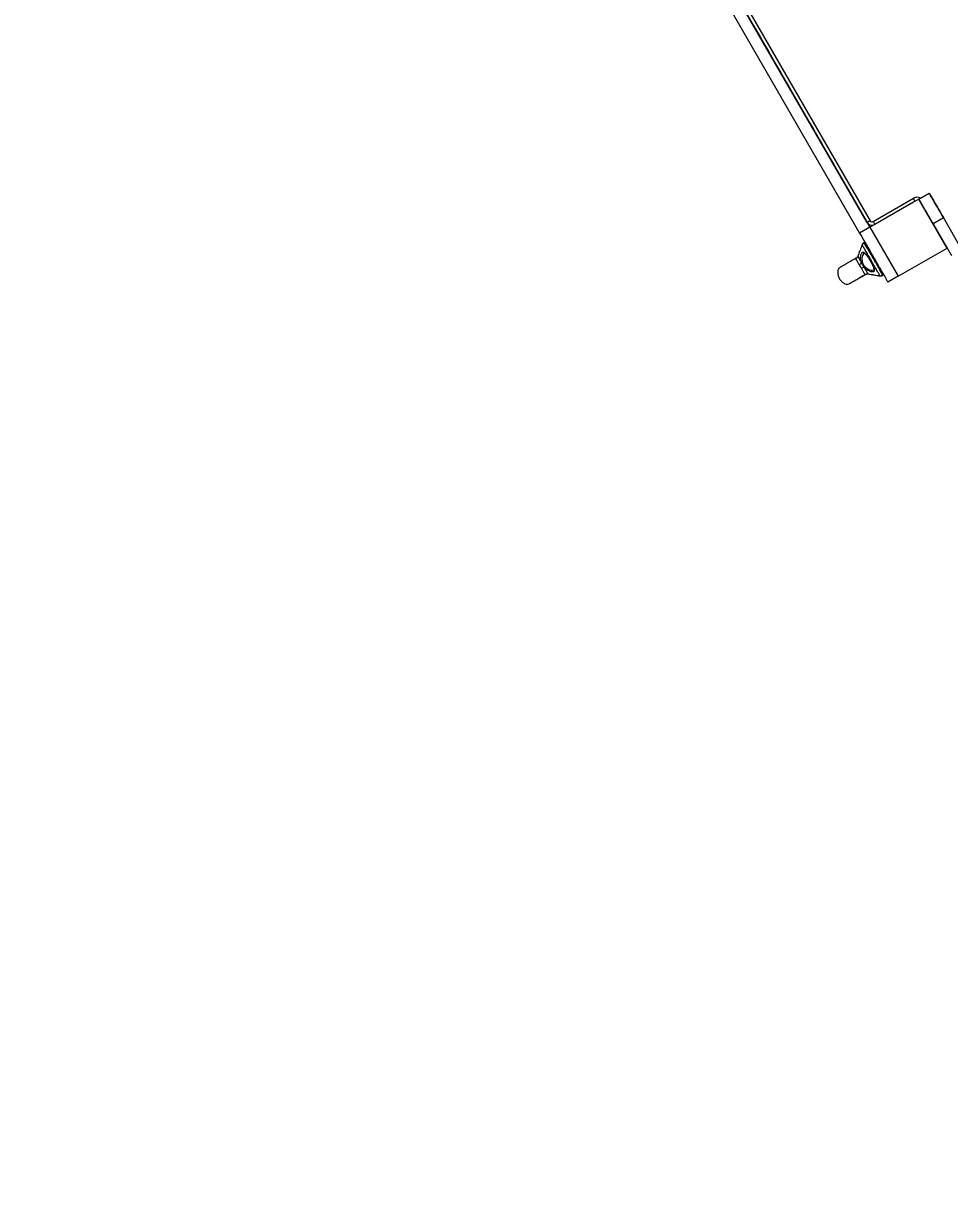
# Model space of a CAD drawing. Header units: millimetres. Extents: x -12977 to 11786, y -11805 to 10558.
# Drawn here: x 2504 to 4141, y 952 to 3033 of the extents above; entities that cross this region are included whole.
import ezdxf

# ---------------------------------------------------------------- set-up
doc = ezdxf.new("R2010")
doc.units = ezdxf.units.MM
for name, color, linetype in [('DIKOM_ОБЪЕКТ', 7, 'Continuous'), ('DIKOM_РАЗМЕР_ЗОНА', 7, 'Continuous'), ('DIKOM_РАЗМЕР_ОБЪЕКТА', 7, 'Continuous')]:
    doc.layers.add(name, color=color, linetype=linetype)
doc.styles.add('style1', font='arial.ttf', dxfattribs={"width": 0.8})
doc.dimstyles.new('1-50', dxfattribs={"dimtxt": 300, "dimasz": 200, "dimexe": 100, "dimexo": 0, "dimgap": 100, "dimtad": 1, "dimtxsty": 'style1', "dimcen": 200, "dimclrd": 7, "dimclre": 7, "dimclrt": 7, "dimadec": 1, "dimazin": 2, "dimtfac": 1, "dimtmove": 0, "dimatfit": 2, "dimfxl": 0, "dimlwd": 25, "dimlwe": 18, "dimarcsym": 0})

# ---------------------------------------------------------------- blocks, each defined once
blk = doc.blocks.new('*D10')
at = {"layer": 'Defpoints', "color": 0, "transparency": 16777216}
for p in [(4270.3, 8458.2), (2861.7, -8997.1), (10043.4, -8997.1)]:
    blk.add_point(p, dxfattribs=at)
at = {"layer": 'DIKOM_РАЗМЕР_ОБЪЕКТА', "color": 7, "lineweight": 18, "transparency": 16777216}
for p, q in [((4270.3, 8458.2), (10143.4, 8458.2)), ((2861.7, -8997.1), (10143.4, -8997.1))]:
    blk.add_line(p, q, dxfattribs=at)
at = {"layer": 'DIKOM_РАЗМЕР_ОБЪЕКТА', "color": 7, "lineweight": 25, "transparency": 16777216}
blk.add_line((10043.4, 8258.2), (10043.4, -8797.1), dxfattribs=at)
at = {"layer": 'DIKOM_РАЗМЕР_ОБЪЕКТА', "color": 7, "transparency": 16777216}
for points in [[(10010, 8258.2), (10076.7, 8258.2), (10043.4, 8458.2)], [(10010, -8797.1), (10076.7, -8797.1), (10043.4, -8997.1)]]:
    blk.add_solid(points, dxfattribs=at)
at = {"layer": 'DIKOM_РАЗМЕР_ОБЪЕКТА', "color": 7, "transparency": 16777216, "insert": (9790.2, -3229.2), "char_height": 300, "attachment_point": 5, "rotation": 90, "style": 'style1'}
blk.add_mtext('17450', dxfattribs=at)
blk = doc.blocks.new('*D11')
at = {"layer": 'Defpoints', "color": 0, "transparency": 16777216}
for p in [(4304.4, 10557.6), (2504.1, -11339.7), (11686.1, -11339.7)]:
    blk.add_point(p, dxfattribs=at)
at = {"layer": 'DIKOM_РАЗМЕР_ЗОНА', "color": 7, "lineweight": 18, "transparency": 16777216}
for p, q in [((4304.4, 10557.6), (11786.1, 10557.6)), ((2504.1, -11339.7), (11786.1, -11339.7))]:
    blk.add_line(p, q, dxfattribs=at)
at = {"layer": 'DIKOM_РАЗМЕР_ЗОНА', "color": 7, "lineweight": 25, "transparency": 16777216}
blk.add_line((11686.1, 10357.6), (11686.1, -11139.7), dxfattribs=at)
at = {"layer": 'DIKOM_РАЗМЕР_ЗОНА', "color": 7, "transparency": 16777216}
for points in [[(11652.7, 10357.6), (11719.4, 10357.6), (11686.1, 10557.6)], [(11652.7, -11139.7), (11719.4, -11139.7), (11686.1, -11339.7)]]:
    blk.add_solid(points, dxfattribs=at)
at = {"layer": 'DIKOM_РАЗМЕР_ЗОНА', "color": 7, "transparency": 16777216, "insert": (11432.9, -3192), "char_height": 300, "attachment_point": 5, "rotation": 90, "style": 'style1'}
blk.add_mtext('21900', dxfattribs=at)

msp = doc.modelspace()

# ---------------------------------------------------------------- linework, layer by layer
at = {"layer": 'DIKOM_ОБЪЕКТ', "color": 7, "linetype": 'Continuous', "lineweight": 15}
for p, q in [((3631.89, 3268.577), (3981.89, 2662.36)), ((3650.076, 3279.077), (4000.076, 2672.86)), ((3995.122, 2681.548), (3655.122, 3270.445)), ((3660.318, 3273.445), (4000.318, 2684.547)), ((4086.684, 2722.863), (4104.871, 2733.363)), ((4086.718, 2722.883), (4104.905, 2733.384)), ((4104.871, 2733.363), (4104.905, 2733.384)), ((4086.675, 2722.857), (4000.073, 2672.857)), ((4005.782, 2683.083), (4076.796, 2724.083)), ((4079.797, 2718.887), (4008.783, 2677.887)), ((4086.675, 2722.857), (4086.725, 2722.887)), ((4136.675, 2636.255), (4086.675, 2722.857)), ((4086.684, 2722.863), (4086.718, 2722.883)), ((4111.681, 2679.56), (4129.868, 2690.06)), ((4162.74, 2633.123), (4129.868, 2690.06)), ((4162.78, 2633.147), (4129.908, 2690.084)), ((4000.076, 2672.86), (3981.89, 2662.36)), ((4000.181, 2672.923), (3995.767, 2680.569)), ((4000.073, 2672.857), (4000.184, 2672.925)), ((4000.073, 2672.857), (4050.073, 2586.255)), ((4008.633, 2677.803), (4000.184, 2672.925)), ((4144.554, 2622.623), (4111.681, 2679.56)), ((3990.699, 2646.16), (3988.425, 2644.847)), ((4050.073, 2586.255), (4136.675, 2636.255)), ((4136.675, 2636.255), (4136.681, 2636.259)), ((3975.418, 2618.105), (3975.454, 2618.129)), ((3978.713, 2621.993), (3978.725, 2621.953)), ((4021.424, 2587.689), (4023.699, 2589.002)), ((4021.548, 2587.511), (4023.819, 2588.823)), ((4050.072, 2586.255), (4031.896, 2575.761))]:
    msp.add_line(p, q, dxfattribs=at)
at = {"layer": 'DIKOM_ОБЪЕКТ', "color": 7, "linetype": 'Continuous', "lineweight": 15, "flags": 128}
for points in [[(3790.63, 3035.647), (3795.661, 3026.932), (3800.728, 3018.156), (3805.823, 3009.331), (3810.941, 3000.467), (3816.075, 2991.573), (3821.22, 2982.662), (3826.37, 2973.742), (3831.518, 2964.825), (3836.659, 2955.921), (3841.786, 2947.041), (3846.893, 2938.195), (3851.975, 2929.394), (3857.025, 2920.647), (3862.037, 2911.966), (3867.006, 2903.36), (3871.925, 2894.84), (3876.79, 2886.415), (3881.593, 2878.096), (3886.33, 2869.893), (3890.994, 2861.814), (3895.581, 2853.87), (3900.085, 2846.07), (3904.5, 2838.423), (3908.822, 2830.938), (3913.045, 2823.624), (3917.165, 2816.49), (3921.176, 2809.544), (3925.073, 2802.794), (3928.853, 2796.248), (3932.511, 2789.914), (3936.042, 2783.799), (3939.442, 2777.911), (3942.707, 2772.256), (3945.834, 2766.842), (3948.819, 2761.674), (3951.657, 2756.758), (3954.347, 2752.101), (3956.884, 2747.708), (3959.266, 2743.584), (3961.489, 2739.734), (3963.552, 2736.162), (3965.452, 2732.873), (3967.186, 2729.871), (3968.753, 2727.158), (3970.15, 2724.739), (3971.377, 2722.616), (3972.431, 2720.792), (3973.311, 2719.269), (3974.017, 2718.048), (3974.547, 2717.131), (3974.901, 2716.52), (3975.079, 2716.214), (3975.079, 2716.214), (3974.903, 2716.521), (3974.55, 2717.133), (3974.021, 2718.051), (3973.317, 2719.272), (3972.438, 2720.797), (3971.385, 2722.621), (3970.16, 2724.745), (3968.764, 2727.165), (3967.198, 2729.878), (3965.465, 2732.881), (3963.566, 2736.171), (3961.505, 2739.743), (3959.282, 2743.594), (3956.902, 2747.719), (3954.366, 2752.112), (3951.677, 2756.77), (3948.84, 2761.686), (3945.856, 2766.855), (3942.73, 2772.27), (3939.466, 2777.925), (3936.067, 2783.814), (3932.537, 2789.929), (3928.88, 2796.264), (3925.101, 2802.81), (3921.204, 2809.561), (3917.194, 2816.508), (3913.075, 2823.642), (3908.853, 2830.957), (3904.532, 2838.442), (3900.117, 2846.089), (3895.614, 2853.89), (3891.027, 2861.834), (3886.363, 2869.913), (3881.627, 2878.117), (3876.824, 2886.436), (3871.961, 2894.861), (3867.042, 2903.382), (3862.073, 2911.988), (3857.061, 2920.669), (3852.011, 2929.416), (3846.93, 2938.218), (3841.823, 2947.064), (3836.696, 2955.944), (3831.555, 2964.848), (3826.407, 2973.764), (3821.257, 2982.684), (3816.112, 2991.596), (3810.977, 3000.489), (3805.859, 3009.353), (3800.764, 3018.178), (3795.698, 3026.954), (3790.666, 3035.669)], [(4129.868, 2690.06), (4127.689, 2693.834), (4125.527, 2697.579), (4123.398, 2701.267), (4121.318, 2704.87), (4119.303, 2708.36), (4117.368, 2711.711), (4115.529, 2714.897), (4113.799, 2717.894), (4112.191, 2720.679), (4110.718, 2723.231), (4109.39, 2725.531), (4108.219, 2727.561), (4107.212, 2729.305), (4106.378, 2730.751), (4105.722, 2731.887), (4105.25, 2732.705), (4104.966, 2733.198), (4104.871, 2733.363)], [(4104.905, 2733.384), (4105, 2733.219), (4105.285, 2732.726), (4105.758, 2731.909), (4106.414, 2730.773), (4107.249, 2729.327), (4108.256, 2727.583), (4109.428, 2725.554), (4110.756, 2723.254), (4112.229, 2720.702), (4113.838, 2717.917), (4115.568, 2714.92), (4117.408, 2711.735), (4119.342, 2708.384), (4121.357, 2704.894), (4123.438, 2701.291), (4125.567, 2697.603), (4127.729, 2693.858), (4129.908, 2690.084)], [(4076.796, 2724.083), (4077.382, 2723.07), (4077.945, 2722.095), (4078.463, 2721.196), (4078.918, 2720.409), (4079.291, 2719.763), (4079.568, 2719.283), (4079.739, 2718.987), (4079.797, 2718.887)], [(4111.681, 2679.56), (4109.502, 2683.334), (4107.34, 2687.079), (4105.211, 2690.767), (4103.131, 2694.37), (4101.116, 2697.86), (4099.182, 2701.211), (4097.343, 2704.397), (4095.612, 2707.394), (4094.005, 2710.179), (4092.531, 2712.731), (4091.204, 2715.031), (4090.032, 2717.061), (4089.025, 2718.805), (4088.191, 2720.251), (4087.536, 2721.387), (4087.064, 2722.205), (4086.779, 2722.698), (4086.684, 2722.863)], [(4124.624, 2699.157), (4124.533, 2699.315), (4124.267, 2699.775), (4123.847, 2700.502), (4123.308, 2701.435), (4122.694, 2702.499), (4122.054, 2703.608), (4121.439, 2704.673), (4120.9, 2705.606), (4120.481, 2706.332), (4120.215, 2706.793), (4120.124, 2706.951), (4120.215, 2706.793), (4120.481, 2706.332), (4120.901, 2705.606), (4121.44, 2704.673), (4122.054, 2703.609), (4122.695, 2702.5), (4123.309, 2701.435), (4123.848, 2700.502), (4124.267, 2699.776), (4124.533, 2699.315), (4124.624, 2699.157)], [(4124.64, 2699.166), (4124.548, 2699.324), (4124.282, 2699.785), (4123.863, 2700.511), (4123.324, 2701.444), (4122.71, 2702.509), (4122.069, 2703.618), (4121.455, 2704.682), (4120.916, 2705.615), (4120.497, 2706.342), (4120.23, 2706.802), (4120.139, 2706.96), (4120.231, 2706.803), (4120.497, 2706.342), (4120.916, 2705.616), (4121.455, 2704.682), (4122.069, 2703.618), (4122.71, 2702.509), (4123.324, 2701.444), (4123.863, 2700.511), (4124.282, 2699.785), (4124.548, 2699.324), (4124.64, 2699.166)], [(4124.655, 2699.176), (4124.564, 2699.333), (4124.298, 2699.794), (4123.878, 2700.52), (4123.339, 2701.454), (4122.725, 2702.518), (4122.085, 2703.627), (4121.47, 2704.691), (4120.931, 2705.625), (4120.512, 2706.351), (4120.246, 2706.812), (4120.155, 2706.97), (4120.246, 2706.812), (4120.512, 2706.351), (4120.932, 2705.625), (4121.47, 2704.692), (4122.085, 2703.627), (4122.725, 2702.518), (4123.34, 2701.454), (4123.879, 2700.521), (4124.298, 2699.794), (4124.564, 2699.333), (4124.655, 2699.176)], [(4000.318, 2684.547), (3999.304, 2683.962), (3998.33, 2683.4), (3997.431, 2682.881), (3996.644, 2682.426), (3995.998, 2682.053), (3995.518, 2681.776), (3995.222, 2681.605), (3995.122, 2681.548)], [(4005.782, 2683.083), (4006.368, 2682.07), (4006.93, 2681.095), (4007.449, 2680.197), (4007.904, 2679.409), (4008.277, 2678.763), (4008.554, 2678.283), (4008.725, 2677.987), (4008.783, 2677.887)], [(3981.89, 2662.36), (3984.909, 2657.131), (3987.917, 2651.921), (3990.903, 2646.749), (3993.856, 2641.634), (3996.765, 2636.595), (3999.62, 2631.65), (4002.411, 2626.817), (4005.127, 2622.114), (4007.758, 2617.557), (4010.294, 2613.164), (4012.727, 2608.951), (4015.047, 2604.932), (4017.247, 2601.123), (4019.317, 2597.538), (4021.251, 2594.189), (4023.042, 2591.089), (4024.682, 2588.249), (4026.166, 2585.679), (4027.488, 2583.389), (4028.645, 2581.387), (4029.63, 2579.681), (4030.442, 2578.276), (4031.076, 2577.179), (4031.531, 2576.392), (4031.804, 2575.919), (4031.896, 2575.761)], [(4007.179, 2617.612), (4005.454, 2620.599), (4003.749, 2623.553), (4002.081, 2626.442), (4000.469, 2629.233), (3998.932, 2631.897), (3997.484, 2634.404), (3996.143, 2636.727), (3994.924, 2638.84), (3993.838, 2640.72), (3992.9, 2642.346), (3992.117, 2643.702), (3991.5, 2644.771), (3991.055, 2645.542), (3990.788, 2646.007), (3990.699, 2646.16)], [(3989.739, 2627.066), (3989.362, 2626.884), (3988.358, 2625.806), (3987.827, 2624.946), (3987.001, 2623.061), (3986.366, 2620.776), (3986.039, 2618.65), (3985.942, 2616.332), (3986.093, 2614.222), (3986.493, 2612.037), (3987.144, 2609.9), (3988.055, 2607.799), (3989.349, 2605.604), (3990.89, 2603.615), (3992.619, 2601.89), (3994.457, 2600.454), (3997.144, 2598.901), (3999.769, 2597.867), (4001.992, 2597.321), (4003.97, 2597.123), (4006.337, 2597.493), (4006.337, 2597.493)], [(4023.699, 2589.002), (4023.699, 2589.002), (4023.607, 2589.162), (4023.334, 2589.633), (4022.885, 2590.411), (4022.264, 2591.486), (4021.478, 2592.847), (4020.536, 2594.479), (4019.448, 2596.363), (4018.225, 2598.481), (4016.881, 2600.808), (4015.431, 2603.318), (4013.892, 2605.985), (4012.279, 2608.779), (4010.61, 2611.669), (4008.904, 2614.624), (4007.179, 2617.612)]]:
    msp.add_lwpolyline(points, dxfattribs=at)
at = {"layer": 'DIKOM_ОБЪЕКТ', "color": 7, "linetype": 'Continuous', "lineweight": 15}
for centre, radius, start, end in [((4083.796, 2711.959), 14, 64.849168, 120), ((4003.783, 2686.548), 10, 210, 300), ((4003.782, 2686.547), 4, 210, 300), ((3970.924, 2623.514), 19.617, 301.821832, 316.230317), ((3994.358, 2582.946), 19.881, 104.021856, 118.230774)]:
    msp.add_arc(centre, radius, start, end, dxfattribs=at)
for points, knots in [([(3988.424, 2644.83), (3988.103, 2644.621), (3987.457, 2644.2), (3986.747, 2643.344), (3986.309, 2642.603), (3986.177, 2642.192), (3986.138, 2642.072)], [0, 0, 0, 0, 0.2973111, 0.59756028, 0.88315113, 1, 1, 1, 1]), ([(3988.472, 2644.762), (3988.493, 2644.807), (3988.585, 2644.998), (3989.161, 2644.484), (3990.211, 2643.211), (3991.667, 2641.115), (3993.49, 2638.299), (3995.615, 2634.878), (3998.026, 2630.898), (4000.617, 2626.545), (4003.365, 2621.866), (4005.716, 2617.816), (4008.049, 2613.765), (4010.345, 2609.744), (4012.92, 2605.177), (4015.299, 2600.889), (4017.369, 2597.075), (4019.102, 2593.774), (4020.412, 2591.124), (4021.254, 2589.177), (4021.624, 2587.993), (4021.459, 2587.827), (4021.388, 2587.754)], [0, 0, 0, 0, 0.01643335, 0.0708271, 0.1236874, 0.17807657, 0.23093452, 0.28532168, 0.33817885, 0.39256922, 0.44542615, 0.49981521, 0.52788993, 0.58075859, 0.63516132, 0.68804202, 0.74245787, 0.79537882, 0.84983542, 0.9029215, 0.95755825, 1, 1, 1, 1]), ([(3991.244, 2646.128), (3991.232, 2646.137), (3991.184, 2646.175), (3991.068, 2646.221), (3990.902, 2646.233), (3990.76, 2646.204), (3990.7, 2646.154), (3990.685, 2646.143)], [0, 0, 0, 0, 0.07284717, 0.3109572, 0.60908591, 0.9087098, 1, 1, 1, 1]), ([(3986.121, 2642.08), (3984.952, 2638.935), (3982.494, 2632.328), (3979.972, 2625.559), (3978.65, 2622.012)], [0, 0, 0, 0, 0.47584685, 1, 1, 1, 1]), ([(3985.09, 2609.943), (3984.87, 2610.587), (3984.369, 2612.056), (3983.865, 2614.353), (3983.552, 2616.866), (3983.507, 2619.373), (3983.729, 2621.921), (3984.226, 2624.325), (3984.869, 2626.094), (3985.621, 2627.462), (3986.47, 2628.432), (3987.59, 2628.919), (3988.86, 2628.763), (3990.227, 2628.002), (3991.711, 2626.703), (3993.249, 2624.996), (3994.88, 2622.897), (3996.542, 2620.53), (3998.244, 2617.913), (3999.917, 2615.174), (4001.553, 2612.336), (4003.078, 2609.527), (4004.474, 2606.771), (4005.67, 2604.183), (4006.641, 2601.782), (4007.328, 2599.661), (4007.7, 2597.827), (4007.717, 2596.34), (4007.35, 2595.196), (4006.75, 2594.587), (4005.989, 2594.196), (4005.122, 2593.978), (4003.656, 2593.956), (4001.728, 2594.272), (3999.272, 2595.048), (3996.491, 2596.348), (3993.835, 2598.076), (3991.508, 2600.061), (3990.198, 2601.447), (3989.562, 2602.21), (3989.541, 2602.235)], [0, 0, 0, 0, 0.0178177, 0.04061244, 0.06387667, 0.0899608, 0.11656097, 0.1477738, 0.17984633, 0.19769349, 0.22791108, 0.25912003, 0.28889444, 0.31968694, 0.34771845, 0.37659761, 0.40400669, 0.43220091, 0.45940574, 0.4873739, 0.5144918, 0.54236615, 0.56943081, 0.59724879, 0.62426755, 0.65203755, 0.6790487, 0.70681336, 0.73400999, 0.76196905, 0.77166685, 0.79505803, 0.81888523, 0.84934332, 0.88062678, 0.91457887, 0.94968341, 0.97411426, 0.99915741, 1, 1, 1, 1]), ([(4017.896, 2587.134), (4017.891, 2587.115), (4017.864, 2586.997), (4017.502, 2587.593), (4016.766, 2588.874), (4015.676, 2590.854), (4014.253, 2593.432), (4012.542, 2596.504), (4010.549, 2600.055), (4008.356, 2603.929), (4005.977, 2608.102), (4003.895, 2611.733), (4001.787, 2615.389), (3999.669, 2619.046), (3997.214, 2623.259), (3994.853, 2627.284), (3992.681, 2630.958), (3990.723, 2634.246), (3989.054, 2637.025), (3987.694, 2639.271), (3986.725, 2640.89), (3986.159, 2641.875), (3986.179, 2642.001), (3986.188, 2642.056)], [0, 0, 0, 0, 0.01038117, 0.06536518, 0.11696613, 0.16984121, 0.22034148, 0.27211384, 0.32205522, 0.37329618, 0.42295132, 0.47392293, 0.50022602, 0.54984763, 0.60078822, 0.65060792, 0.70173831, 0.75200379, 0.80355967, 0.85463325, 0.90697136, 0.95948159, 1, 1, 1, 1]), ([(3989.714, 2627.118), (3989.755, 2627.139), (3989.856, 2627.189), (3989.905, 2627.191), (3990.317, 2627.086), (3990.894, 2626.767), (3991.652, 2626.176), (3992.526, 2625.338), (3993.501, 2624.257), (3994.578, 2622.92), (3995.725, 2621.368), (3996.921, 2619.636), (3998.148, 2617.75), (3999.379, 2615.76), (4000.592, 2613.704), (4001.765, 2611.621), (4002.873, 2609.555), (4003.891, 2607.542), (4004.798, 2605.621), (4005.57, 2603.83), (4006.187, 2602.205), (4006.635, 2600.782), (4006.899, 2599.606), (4006.993, 2598.728), (4006.97, 2598.293), (4006.946, 2598.143), (4006.942, 2598.12)], [0, 0, 0, 0, 0.03624041, 0.08815851, 0.12699204, 0.16819593, 0.20865584, 0.24826265, 0.29033056, 0.33378093, 0.37760904, 0.42258005, 0.46777033, 0.5133702, 0.55910658, 0.60474638, 0.6506296, 0.69598174, 0.74134502, 0.78630406, 0.83049856, 0.87432521, 0.9163683, 0.95755408, 0.99373672, 1, 1, 1, 1]), ([(3947.481, 2602.032), (3946.796, 2601.536), (3945.339, 2600.482), (3943.9, 2597.955), (3943.133, 2594.95), (3943.077, 2591.762), (3943.545, 2588.795), (3944.553, 2585.42), (3945.972, 2582.47), (3947.69, 2579.91), (3949.027, 2578.264), (3950.473, 2576.776), (3952.275, 2575.244), (3954.684, 2573.695), (3957.728, 2572.541), (3961.074, 2572.225), (3963.045, 2573.057), (3963.982, 2573.452)], [0, 0, 0, 0, 0.05772926, 0.12287156, 0.1950401, 0.26999166, 0.34079516, 0.40120329, 0.51223312, 0.56457234, 0.61339695, 0.65811849, 0.70733634, 0.77611477, 0.8542595, 0.93065155, 1, 1, 1, 1]), ([(3975.393, 2618.234), (3974.974, 2617.992), (3972.854, 2616.765), (3969.645, 2614.909), (3965.982, 2612.789), (3963.253, 2611.209), (3961.032, 2609.922), (3959.138, 2608.824), (3957.27, 2607.742), (3955.433, 2606.675), (3953.547, 2605.581), (3951.708, 2604.511), (3950.018, 2603.528), (3948.624, 2602.713), (3947.633, 2602.13), (3947.5, 2602.046), (3947.431, 2602.002)], [0, 0, 0, 0, 0.0210362, 0.10652493, 0.18190895, 0.24333148, 0.28976624, 0.34296855, 0.39194144, 0.44938844, 0.51596465, 0.59233446, 0.67895715, 0.77600918, 0.88330468, 1, 1, 1, 1]), ([(3981.268, 2606.845), (3980.82, 2607.624), (3979.943, 2609.148), (3978.691, 2611.328), (3977.688, 2613.084), (3976.861, 2614.547), (3976.205, 2615.738), (3975.67, 2616.775), (3975.357, 2617.535), (3975.213, 2618.058), (3975.358, 2618.091), (3975.418, 2618.105)], [0, 0, 0, 0, 0.1469242, 0.28741295, 0.43096727, 0.51761217, 0.62598473, 0.73716843, 0.83219697, 0.93034266, 1, 1, 1, 1]), ([(3978.636, 2621.985), (3978.491, 2621.622), (3978.164, 2620.8), (3977.267, 2619.603), (3976.291, 2618.664), (3975.611, 2618.288), (3975.384, 2618.162)], [0, 0, 0, 0, 0.24128452, 0.54740474, 0.84856972, 1, 1, 1, 1]), ([(3978.725, 2621.953), (3978.727, 2621.909), (3978.729, 2621.855), (3978.971, 2621.281), (3979.306, 2620.551), (3979.762, 2619.636), (3980.343, 2618.507), (3981.081, 2617.112), (3982.258, 2614.967), (3983.6, 2612.565), (3984.553, 2610.888), (3985.09, 2609.943)], [0, 0, 0, 0, 0.12862743, 0.16270543, 0.27634945, 0.39467867, 0.40817723, 0.55279972, 0.70214834, 0.83224214, 1, 1, 1, 1]), ([(3984.954, 2600.462), (3984.369, 2601.521), (3983.181, 2603.672), (3981.912, 2605.777), (3981.268, 2606.845)], [0, 0, 0, 0, 0.492429307, 1, 1, 1, 1]), ([(3985.09, 2609.943), (3985.63, 2608.72), (3986.834, 2605.994), (3988.579, 2603.57), (3989.541, 2602.235)], [0, 0, 0, 0, 0.44885205, 1, 1, 1, 1]), ([(3989.541, 2602.235), (3990.097, 2601.286), (3991.223, 2599.367), (3992.738, 2596.832), (3994.076, 2594.645), (3995.1, 2593.028), (3995.888, 2591.843), (3996.583, 2590.866), (3996.744, 2590.701), (3996.844, 2590.6)], [0, 0, 0, 0, 0.16816059, 0.34033336, 0.47813213, 0.61999301, 0.72347712, 0.8303006, 1, 1, 1, 1]), ([(3963.931, 2573.424), (3963.986, 2573.452), (3964.096, 2573.508), (3964.935, 2573.983), (3966.288, 2574.754), (3968.187, 2575.84), (3970.587, 2577.217), (3973.444, 2578.858), (3976.689, 2580.724), (3980.249, 2582.772), (3984.048, 2584.959), (3987.922, 2587.191), (3990.674, 2588.777), (3991.974, 2589.526)], [0, 0, 0, 0, 0.10019054, 0.20164162, 0.30314865, 0.40354639, 0.50169416, 0.59659626, 0.6874866, 0.77376848, 0.85516995, 0.93156363, 1, 1, 1, 1]), ([(3964.033, 2573.483), (3964.081, 2573.513), (3964.177, 2573.576), (3964.994, 2574.058), (3966.326, 2574.837), (3968.206, 2575.932), (3970.588, 2577.316), (3973.428, 2578.964), (3976.658, 2580.837), (3980.203, 2582.891), (3983.991, 2585.084), (3987.851, 2587.317), (3990.594, 2588.903), (3991.888, 2589.652)], [0, 0, 0, 0, 0.099164254, 0.200728682, 0.302357037, 0.402882419, 0.501159705, 0.596193198, 0.687213042, 0.773622365, 0.855146531, 0.931660369, 1, 1, 1, 1]), ([(3991.85, 2589.726), (3991.759, 2589.696), (3991.545, 2589.626), (3990.764, 2590.612), (3989.768, 2592.207), (3988.67, 2594.066), (3987.585, 2595.927), (3986.341, 2598.069), (3985.42, 2599.659), (3984.954, 2600.462)], [0, 0, 0, 0, 0.1159017, 0.27230673, 0.45964824, 0.58029084, 0.70373554, 0.85030958, 1, 1, 1, 1]), ([(3991.883, 2589.712), (3992.273, 2589.927), (3993.109, 2590.386), (3994.492, 2590.724), (3995.803, 2590.825), (3996.514, 2590.72), (3996.835, 2590.672)], [0, 0, 0, 0, 0.24325203, 0.52112591, 0.78429461, 1, 1, 1, 1]), ([(3991.918, 2589.53), (3992.262, 2589.72), (3993.065, 2590.163), (3994.478, 2590.504), (3995.847, 2590.612), (3996.608, 2590.488), (3996.914, 2590.438)], [0, 0, 0, 0, 0.22532126, 0.52500807, 0.80905144, 1, 1, 1, 1]), ([(3996.841, 2590.592), (4000.494, 2589.988), (4007.305, 2588.862), (4014.535, 2587.641), (4017.887, 2587.075)], [0, 0, 0, 0, 0.53626518, 1, 1, 1, 1]), ([(3996.915, 2590.46), (4000.578, 2589.848), (4007.396, 2588.71), (4014.633, 2587.474), (4017.983, 2586.903)], [0, 0, 0, 0, 0.53715882, 1, 1, 1, 1]), ([(4006.337, 2597.493), (4006.471, 2597.545), (4006.604, 2597.598), (4006.707, 2597.675), (4006.707, 2597.675)], [0, 0, 0, 0, 0.99526528, 1, 1, 1, 1]), ([(4006.942, 2598.12), (4006.927, 2598.051), (4006.882, 2597.854), (4006.817, 2597.755), (4006.746, 2597.703), (4006.707, 2597.675)], [0, 0, 0, 0, 0.197947298, 0.566233934, 1, 1, 1, 1]), ([(4017.892, 2587.09), (4018.171, 2587.047), (4018.79, 2586.952), (4019.872, 2587.072), (4020.8, 2587.327), (4021.272, 2587.634), (4021.407, 2587.721)], [0, 0, 0, 0, 0.25237888, 0.56222919, 0.87542799, 1, 1, 1, 1]), ([(4017.996, 2586.912), (4018.292, 2586.868), (4018.933, 2586.772), (4020.035, 2586.902), (4020.951, 2587.159), (4021.409, 2587.462), (4021.531, 2587.543)], [0, 0, 0, 0, 0.26537637, 0.57428595, 0.88653612, 1, 1, 1, 1]), ([(4023.7, 2589.011), (4023.735, 2589.032), (4023.815, 2589.079), (4023.895, 2589.195), (4023.94, 2589.321), (4023.953, 2589.427), (4023.945, 2589.489), (4023.942, 2589.515)], [0, 0, 0, 0, 0.20096872, 0.46692125, 0.68468921, 0.86870783, 1, 1, 1, 1])]:
    msp.add_open_spline(points, degree=3, knots=knots, dxfattribs=at)

# ---------------------------------------------------------------- dimensions: what is measured, and where the dimension line sits
at = {"layer": 'DIKOM_РАЗМЕР_ЗОНА'}
dim = msp.add_linear_dim(base=(11686.061, -11339.718), p1=(4304.397, 10557.602), p2=(2504.073, -11339.718), angle=90, text='21900', dimstyle='1-50', dxfattribs=at)
dim.commit()
dim.dimension.update_dxf_attribs({"geometry": '*D11', "text_midpoint": (11686.061, -3191.969), "dimtype": 160})
at = {"layer": 'DIKOM_РАЗМЕР_ОБЪЕКТА'}
dim = msp.add_linear_dim(base=(10043.372, -8997.089), p1=(4270.308, 8458.216), p2=(2861.678, -8997.089), angle=90, text='17450', dimstyle='1-50', dxfattribs=at)
dim.commit()
dim.dimension.update_dxf_attribs({"geometry": '*D10', "text_midpoint": (10043.372, -3229.158), "dimtype": 160})

doc.saveas('drawing.dxf')
